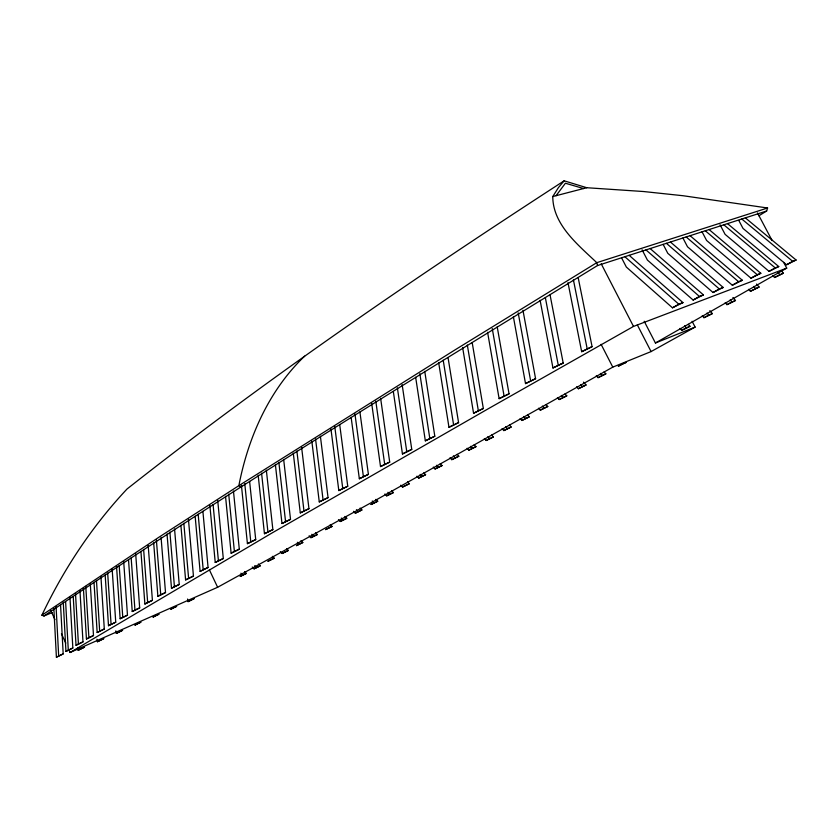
<?xml version="1.0" encoding="UTF-8"?>
<svg xmlns="http://www.w3.org/2000/svg" width="838" height="838" viewBox="0 0 838 838"><rect width="100%" height="100%" fill="white"/><g stroke="black" fill="none" stroke-linecap="round" stroke-linejoin="round"><path stroke-width="1.26" d="M564.152 180.809L558.412 187.628L552.766 196.553C552.881 224.773 578.042 244.801 596.782 262.671L597.515 265.541C411.374 379.75 224.94 493.708 43.943 616.003L41.9 615.186C63.688 569.138 92.159 526.18 127.009 489.025C267.071 378.556 414.548 277.818 564.152 180.809L586.747 187.722L643.657 191.535L683.211 195.746L767.587 207.992L766.655 210.998L758.914 215.775M624.855 256.732L678.79 304.173L682.97 302.602L629.139 255.307M645.972 249.913L699.395 296.422L703.428 294.903L650.12 248.54M666.399 243.324L719.297 288.932L723.204 287.455L670.41 241.993M686.165 236.955L738.55 281.683L742.332 280.259L690.051 235.656M705.303 230.785L757.185 274.675L760.831 273.293L709.063 229.528M723.833 224.804L775.213 267.888L778.753 266.557L727.478 223.589M741.787 219.011L792.675 261.32L796.1 260.021L745.317 217.838M241.616 485.338L240.726 487.108L238.851 485.663L159.168 537.053L41.9 615.186M556.076 195.694L565.409 183.229L583.594 188.55M68.999 650.152L70.078 652.498L271.638 533.198L488.983 408.336L633.497 326.422L786.725 268.118L783.677 262.367M195.149 516.239L200.104 571.348L208.065 567.462L202.901 511.348M209.867 505.377L215.23 562.455L223.296 558.517L217.712 500.454M225.527 496.274L231.12 553.174L239.301 549.173L233.456 491.016M241.459 485.652L247.419 543.642L255.716 539.588L249.609 481.4M258.177 475.219L264.452 533.722L272.863 529.606L266.348 470.16M275.377 464.545L281.987 523.509L290.524 519.34L283.715 459.905M167.024 533.963L171.486 588.224L179.227 584.442L174.555 528.925M180.893 525.248L185.596 579.906L193.442 576.073L188.445 519.351M293.29 453.169L300.287 512.887L308.95 508.666L301.617 447.387M311.83 441.186L319.268 501.899L328.056 497.615L320.388 436.231M153.679 542.919L157.879 596.279L165.515 592.539L161.064 537.336M330.937 428.867L338.824 490.576L347.749 486.218L339.725 424.74M351.143 417.387L359.345 478.76L368.395 474.339L359.9 411.94M140.931 551.477L144.88 603.999L152.411 600.312L148.19 545.507M371.695 403.434L380.515 466.567L389.701 462.084L380.63 398.343M128.518 559.836L132.236 611.51L139.674 607.875L135.672 553.698M223.296 558.517L215.23 562.455M239.301 549.173L231.12 553.174M255.716 539.588L247.419 543.642M393.326 391.451L402.439 453.955L411.762 449.398L402.146 384.621M116.534 566.32L120.138 618.737L127.47 615.155L123.689 561.575M193.442 576.073L185.596 579.906M208.065 567.462L200.104 571.348M272.863 529.606L264.452 533.722M290.524 519.34L281.987 523.509M308.95 508.666L300.287 512.887M415.658 377.278L425.337 440.83L434.807 436.21L424.751 371.339M105.169 574.973L108.5 625.703L115.738 622.173L112.166 569.201M165.515 592.539L157.879 596.279M179.227 584.442L171.486 588.224M328.056 497.615L319.268 501.899M347.749 486.218L338.824 490.576M94.024 582.368L97.156 632.501L104.31 629.003L100.927 576.638M152.411 600.312L144.88 603.999M368.395 474.339L359.345 478.76M438.683 362.718L448.969 427.286L458.575 422.603L448.058 357.648M139.674 607.875L132.236 611.51M389.701 462.084L380.515 466.567M462.618 347.445L473.564 413.228L483.327 408.473L472.234 342.878M83.412 588.391L86.44 638.975L93.489 635.529L90.295 583.74M127.47 615.155L120.138 618.737M411.762 449.398L402.439 453.955M487.59 332.309L499.123 398.658L509.043 393.818L497.206 326.841M73.252 596.74L76.017 645.27L82.983 641.866L79.966 590.664M115.738 622.173L108.5 625.703M434.807 436.21L425.337 440.83M104.31 629.003L97.156 632.501M458.575 422.603L448.969 427.286M513.38 316.743L525.52 383.595L535.587 378.682L522.964 310.29M63.269 602.229L65.951 651.367L72.833 648.004L69.973 597.368M483.327 408.473L473.564 413.228M53.852 608.398L56.397 657.191L63.185 653.881L60.566 605.088M93.489 635.529L86.44 638.975M540.112 300.318L552.954 367.976L563.346 362.927L561.114 364.195M82.983 641.866L76.017 645.27M509.043 393.818L499.123 398.658M535.587 378.682L525.52 383.595M567.986 282.668L581.677 351.698L592.236 346.565M72.833 648.004L65.951 651.367M63.185 653.881L56.397 657.191M78.144 650.288L84.491 647.156L78.144 650.288L77.62 647.732M621.534 257.758L626.332 267.039L672.474 307.808L678.79 304.173M682.97 302.602L672.474 307.808M97.449 641.74L103.734 638.64L97.449 641.74L96.925 639.216M642.076 249.797L647.407 260.052L693.11 300.025L699.395 296.422M703.428 294.903L693.11 300.025M116.335 633.381L122.558 630.302L116.335 633.381L115.822 630.878M663.12 244.35L667.792 253.306L713.044 292.504L719.297 288.932M723.204 287.455L713.044 292.504M786.725 268.118L655.421 342.993L644.192 321.247M682.897 237.961L687.506 246.781L732.328 285.224L738.55 281.683M742.332 280.259L732.328 285.224M702.045 231.791L706.602 240.464L750.984 278.185L757.185 274.675M760.831 273.293L750.984 278.185M692.104 321.279L695.121 327.082L651.084 351.572L612.788 367.128L371.339 502.622L217.629 587.27L70.078 652.498M720.041 224.741L725.09 234.336L769.054 271.365L775.213 267.888M778.753 266.557L769.054 271.365M188.058 601.621L194.049 598.657L188.058 601.621L187.565 599.055M738.77 220.394L743.002 228.407L786.547 264.766L792.675 261.32M796.1 260.021L786.547 264.766M246.33 573.422L240.265 576.387L246.33 573.422L244.528 571.6M772.846 275.524L774.532 277.493L783.362 273.188L781.665 271.208M252.28 567.022L254.082 568.845L260.209 565.849L258.397 564.016M748.701 289.299L750.408 291.268L759.092 287.025L756.557 284.072M725.226 302.696L726.923 304.644L735.471 300.475L732.915 297.532M783.362 273.188L774.532 277.493M280.28 551.624L282.113 553.489L288.356 550.44L286.554 548.607M702.254 315.748L703.951 317.686L712.373 313.58L709.828 310.678M759.092 287.025L750.408 291.268M260.209 565.849L254.082 568.845M302.801 542.521L296.495 545.611L302.801 542.521L300.978 540.657M680.006 328.402L681.703 330.329L689.988 326.275L688.27 324.327M735.471 300.475L726.923 304.644M274.204 558.192L268.024 561.219L274.204 558.192L272.381 556.338M309.117 535.807L310.929 537.671L317.298 534.55L315.507 532.717M712.373 313.58L703.951 317.686M288.356 550.44L282.113 553.489M338.458 519.644L340.259 521.498L346.764 518.324L344.952 516.438M353.51 511.295L355.322 513.181L361.901 509.965L360.11 508.1M596.289 375.717L598.039 377.645L605.853 373.832L604.114 371.904M689.988 326.275L681.703 330.329M317.298 534.55L310.929 537.671M377.718 501.239L371.066 504.497L377.718 501.239L375.916 499.364M384.893 493.991L386.674 495.855L393.399 492.566L391.618 490.701M538.541 408.242L540.28 410.149L547.78 406.482L546.02 404.565M557.427 397.631L559.176 399.537L566.781 395.829L565.032 393.912M576.596 386.81L578.346 388.738L586.055 384.977L583.478 382.118M332.068 526.432L325.636 529.574L332.068 526.432L330.277 524.578M346.764 518.324L340.259 521.498M400.742 485.212L402.502 487.067L409.311 483.746L407.519 481.871M416.936 476.194L418.717 478.079L425.589 474.717L423.798 472.821M433.309 467.112L435.058 468.976L442.024 465.572L440.254 463.697M450.016 457.789L451.776 459.664L458.815 456.228L457.066 454.353M467.091 448.278L468.84 450.153L475.974 446.664L474.193 444.758M484.343 438.578L486.124 440.495L493.341 436.965L491.592 435.09M502.077 428.668L503.848 430.575L511.159 427.013L509.399 425.107M520.147 418.581L521.885 420.466L529.291 416.853L527.563 414.967M361.901 509.965L355.322 513.181M586.055 384.977L578.346 388.738M605.853 373.832L598.039 377.645M393.399 492.566L386.674 495.855M409.311 483.746L402.502 487.067M425.589 474.717L418.717 478.079M442.024 465.572L435.058 468.976M458.815 456.228L451.776 459.664M493.341 436.965L486.124 440.495M511.159 427.013L503.848 430.575M529.291 416.853L521.885 420.466M547.78 406.482L540.28 410.149M566.781 395.829L559.176 399.537M475.974 446.664L468.84 450.153M43.943 616.003L52.249 612.547M655.421 342.993L695.121 327.082M552.954 367.976L563.188 362.99L550.084 295.039M581.677 351.698L592.078 346.628L578.241 277.944M597.515 265.541L766.655 210.998M767.587 207.992L596.782 262.671L454.605 350.137L238.851 485.663A348.912 241.208 66.7 0 1 304.634 356.15M552.766 196.553L586.747 187.722M240.915 573.213L242.706 575.025M254.762 565.619L256.575 567.452M297.354 542.28L299.156 544.124M311.83 534.288L313.653 536.152M341.307 518.052L343.098 519.906M356.422 509.672L358.235 511.547M372.271 500.977L374.052 502.831M387.952 492.283L389.722 494.148M420.131 474.402L421.912 476.288M436.588 465.279L438.347 467.143M453.379 455.914L455.139 457.789M470.547 446.35L472.297 448.225M487.915 436.64L489.664 438.515M505.702 426.636L507.472 428.553M523.855 416.486L525.615 418.392M542.354 406.105L544.103 408.012M561.345 395.431L563.094 397.348M580.65 384.579L582.379 386.486M600.448 373.413L602.176 375.33M684.646 325.804L686.343 327.731M707.042 313.066L708.739 315.015M730.16 299.931L731.857 301.889M753.791 286.439L755.499 288.419M778.083 272.58L779.78 274.56M757.468 212.894L772.102 240.506M637.33 324.903L651.084 351.572M601.202 263.781L633.497 326.422M601.108 344.334L612.788 367.128M209.353 569.798L217.629 587.27M50.647 610.263L54.962 619.649M61.436 633.727L65.762 643.113M573.412 279.871L587.134 348.524M545.349 297.626L558.213 364.918M518.198 312.878L530.601 380.641M492.252 328.559L504.036 395.798M467.332 345.046L478.309 410.463M443.208 360.204L453.557 424.615M419.838 373.601L429.779 438.243M397.369 387.826L406.734 451.452M375.801 401.161L384.673 464.137M354.945 413.909L363.367 476.403M334.76 426.532L342.732 488.303M315.549 438.934L323.049 499.689M296.882 450.98L303.953 510.751M278.876 462.419L285.549 521.425M261.571 473.166L267.909 531.701M244.759 483.578L250.772 541.673M228.711 494.137L234.378 551.268M213.093 504.602L218.404 560.601M198.166 514.218L203.184 569.547M183.826 523.247L188.592 578.147M169.894 532.046L174.409 586.516M156.35 539.557L160.718 594.613M143.633 549.477L147.656 602.375M131.157 557.878L134.939 609.938M119.195 565.692L122.767 617.197M107.673 573.077L111.066 624.205M96.464 580.378L99.67 631.035M85.79 586.422L88.891 637.54M75.504 593.534L78.416 643.877M65.615 601.653L68.287 650.005M56.083 606.555L58.681 655.861M137.338 623.765L134.824 625.19L140.994 622.142L137.338 623.765M155.47 615.741L152.935 617.166L159.052 614.149L155.47 615.741M173.225 607.875L170.68 609.31L176.734 606.324L173.225 607.875M622.498 363.87L618.235 366.248L626.164 362.383L622.498 363.87"/></g></svg>
